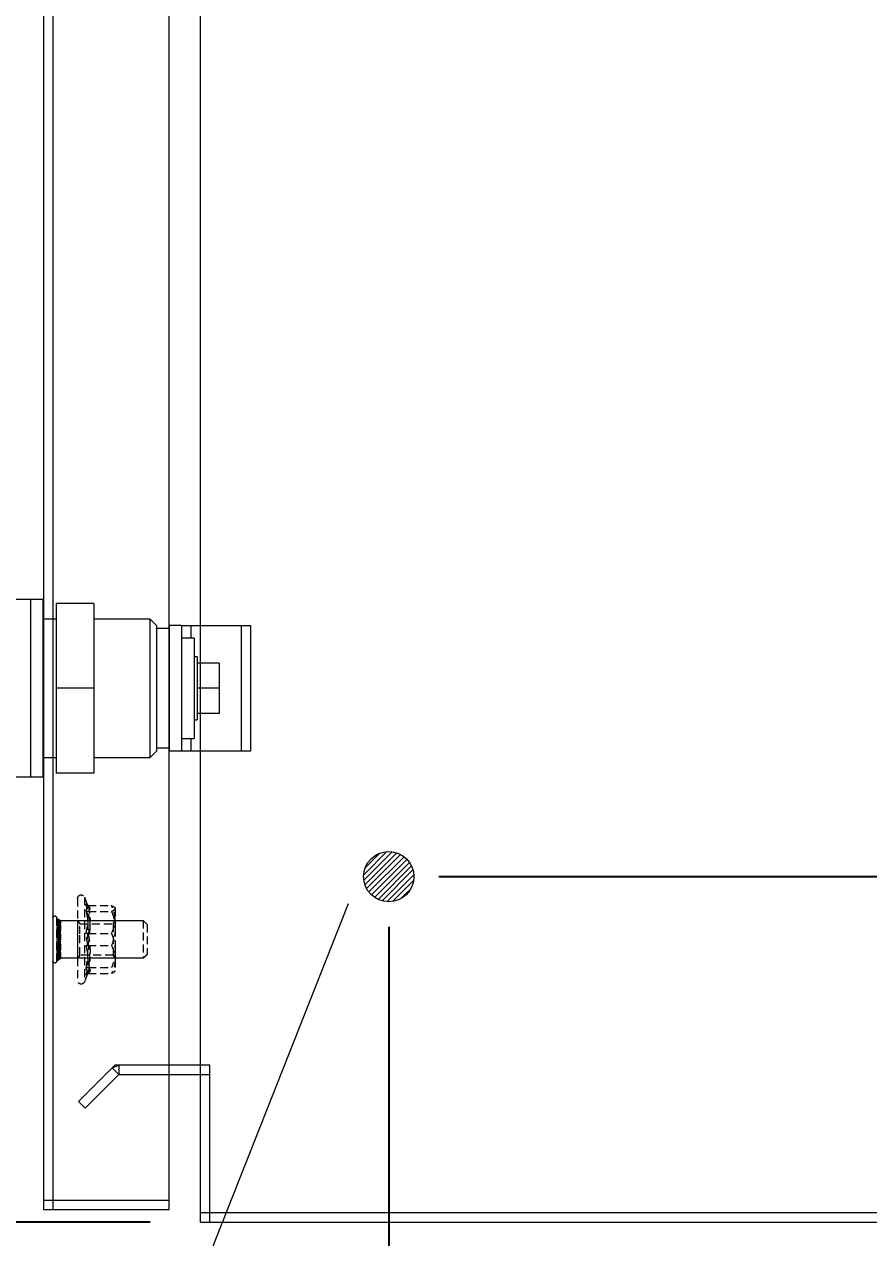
# Model space of a CAD drawing. Header units: millimetres. Extents: x 2362 to 5601, y 1237 to 3538.
# Drawn here: x 5076.5 to 5211, y 2544.7 to 2737.9 of the extents above; entities that cross this region are included whole.
import ezdxf

# ---------------------------------------------------------------- set-up
doc = ezdxf.new("R2010")
doc.units = ezdxf.units.MM
doc.linetypes.add('HIDDEN', pattern=[1.905, 1.27, -0.635])
for name, color, linetype in [('AMLAYER_BENDLINE_BACK', 1, 'HIDDEN'), ('BUSBAR', 3, 'Continuous'), ('GR1-1', 3, 'Continuous')]:
    doc.layers.add(name, color=color, linetype=linetype)
doc.styles.add('TAMCO', font='cordia.shx', dxfattribs={"width": 0.8, "height": 25})
doc.dimstyles.new('TAMCO', dxfattribs={"dimtxt": 25, "dimasz": 12, "dimexe": 4, "dimexo": 8, "dimgap": 7, "dimtad": 2, "dimdec": 1, "dimdsep": 46, "dimtxsty": 'TAMCO', "dimblk": 'OPEN30', "dimcen": 2.5, "dimclrd": 4, "dimclre": 4, "dimclrt": 3, "dimadec": 0, "dimazin": 0, "dimtfac": 1, "dimtdec": 1, "dimtmove": 0, "dimatfit": 3, "dimldrblk": 'OPEN30', "dimfxl": 0, "dimarcsym": 0})

# ---------------------------------------------------------------- blocks, each defined once
blk = doc.blocks.new('_Open30')
at = {"color": 0, "linetype": 'ByBlock', "lineweight": -2}
for p, q in [((-1, 0.268), (0, 0)), ((0, 0), (-1, -0.268)), ((0, 0), (-1, 0))]:
    blk.add_line(p, q, dxfattribs=at)
blk = doc.blocks.new('*D43')
at = {"color": 4, "lineweight": -2}
for p, q in [((5071.51, 3214.17), (4983.84, 3214.17)), ((4987.84, 3202.17), (4987.84, 2561.17)), ((5071.51, 2549.17), (4983.84, 2549.17))]:
    blk.add_line(p, q, dxfattribs=at)
at = {"layer": 'DEFPOINTS', "color": 0}
for p in [(5079.51, 3214.17), (4987.84, 2549.17), (5079.51, 2549.17)]:
    blk.add_point(p, dxfattribs=at)
at = {"color": 4, "lineweight": -2, "xscale": 12, "yscale": 12, "zscale": 12}
for p, rotation in [((4987.84, 3214.17), 90), ((4987.84, 2549.17), 270)]:
    blk.add_blockref('_Open30', p, dxfattribs=dict(at, rotation=rotation))
at = {"color": 3, "lineweight": 9, "insert": (4968.34, 2881.67), "char_height": 25, "attachment_point": 5, "rotation": 90, "style": 'TAMCO'}
blk.add_mtext('665', dxfattribs=at)
blk = doc.blocks.new('A$C64B35038')
at = {"color": 7, "linetype": 'Continuous', "lineweight": 9}
for p, q in [((25, 27.65), (31, 27.65)), ((25, 27.65), (25, 14.15)), ((31, 27.65), (31, 14.15)), ((33, 28.3), (35, 28.3)), ((35, 0), (35, 28.3)), ((35, 28.3), (39, 28.3)), ((39, 28.3), (39, 0)), ((40, 1), (40, 27.3)), ((15, 24.15), (16, 25.15)), ((16, 25.15), (25, 25.15)), ((16, 3.15), (16, 25.15)), ((31, 25.15), (33, 25.15)), ((0, 24.15), (0, 4.15)), ((1.47, 24.15), (0, 24.15)), ((1.47, 4.15), (1.47, 24.15)), ((9.53, 24.15), (1.47, 24.15)), ((11, 24.15), (9.53, 24.15)), ((11, 24.15), (13, 24.15)), ((11, 24.15), (11, 4.15)), ((13, 24.15), (13, 4.15)), ((13, 23.65), (15, 23.65)), ((15, 24.15), (15, 4.15)), ((9, 22.15), (11, 22.15)), ((9, 22.15), (9, 6.15)), ((5, 18.15), (5, 14.15)), ((5, 18.15), (8.5, 18.15)), ((8.5, 19.15), (9, 19.15)), ((8.5, 19.15), (8.5, 9.15)), ((5, 14.15), (8.5, 14.15)), ((5, 14.15), (5, 10.15)), ((25, 14.15), (31, 14.15)), ((25, 14.15), (25, 0.65)), ((31, 14.15), (31, 0.65)), ((5, 10.15), (8.5, 10.15)), ((9, 9.15), (8.5, 9.15)), ((11, 6.15), (9, 6.15)), ((0, 4.15), (1.47, 4.15)), ((1.47, 4.15), (9.53, 4.15)), ((9.53, 4.15), (11, 4.15)), ((11, 4.15), (13, 4.15)), ((15, 4.65), (13, 4.65)), ((16, 3.15), (15, 4.15)), ((25, 3.15), (16, 3.15)), ((33, 3.15), (31, 3.15)), ((25, 0.65), (31, 0.65)), ((33, 0), (35, 0)), ((35, 0), (39, 0))]:
    blk.add_line(p, q, dxfattribs=at)
blk.add_line((33, 0), (33, 28.3))
at = {"color": 8, "linetype": 'Continuous', "lineweight": 9}
for p, q in [((9.53, 24.15), (9.53, 22.15)), ((9.53, 6.15), (9.53, 4.15))]:
    blk.add_line(p, q, dxfattribs=at)
at = {"color": 7, "linetype": 'Continuous', "lineweight": 9}
for centre, start, end in [((39, 27.3), 0, 90), ((39, 1), 270, 0)]:
    blk.add_arc(centre, 1, start, end, dxfattribs=at)
blk = doc.blocks.new('*D57')
at = {"layer": 'BUSBAR', "color": 4, "lineweight": -2}
for p, q in [((5104.51, 2539.17), (5104.51, 2437.02)), ((5329.51, 2539.17), (5329.51, 2437.02)), ((5317.51, 2441.02), (5116.51, 2441.02))]:
    blk.add_line(p, q, dxfattribs=at)
at = {"layer": 'DEFPOINTS', "color": 0}
for p in [(5104.51, 2547.17), (5329.51, 2547.17), (5104.51, 2441.02)]:
    blk.add_point(p, dxfattribs=at)
at = {"layer": 'BUSBAR', "color": 4, "lineweight": -2, "xscale": 12, "yscale": 12, "zscale": 12, "rotation": 180}
blk.add_blockref('_Open30', (5104.51, 2441.02), dxfattribs=at)
at = {"layer": 'BUSBAR', "color": 4, "lineweight": -2, "xscale": 12, "yscale": 12, "zscale": 12}
blk.add_blockref('_Open30', (5329.51, 2441.02), dxfattribs=at)
at = {"layer": 'BUSBAR', "color": 3, "lineweight": 9, "insert": (5217.01, 2421.52), "char_height": 25, "attachment_point": 5, "style": 'TAMCO'}
blk.add_mtext('225', dxfattribs=at)
blk = doc.blocks.new('*D58')
at = {"layer": 'BUSBAR', "color": 4, "lineweight": -2}
for p, q in [((5079.51, 2541.17), (5079.51, 2379.56)), ((5329.51, 2539.17), (5329.51, 2379.56)), ((5091.51, 2383.56), (5317.51, 2383.56))]:
    blk.add_line(p, q, dxfattribs=at)
at = {"layer": 'DEFPOINTS', "color": 0}
for p in [(5079.51, 2549.17), (5329.51, 2547.17), (5329.51, 2383.56)]:
    blk.add_point(p, dxfattribs=at)
at = {"layer": 'BUSBAR', "color": 4, "lineweight": -2, "xscale": 12, "yscale": 12, "zscale": 12, "rotation": 180}
blk.add_blockref('_Open30', (5079.51, 2383.56), dxfattribs=at)
at = {"layer": 'BUSBAR', "color": 4, "lineweight": -2, "xscale": 12, "yscale": 12, "zscale": 12}
blk.add_blockref('_Open30', (5329.51, 2383.56), dxfattribs=at)
at = {"layer": 'BUSBAR', "color": 3, "lineweight": 9, "insert": (5229.51, 2364.06), "char_height": 25, "attachment_point": 5, "style": 'TAMCO'}
blk.add_mtext('250', dxfattribs=at)
blk = doc.blocks.new('*D59')
at = {"layer": 'BUSBAR', "color": 4, "lineweight": -2}
for p, q in [((5086.51, 3247.17), (4917.76, 3247.17)), ((4921.76, 3235.17), (4921.76, 2559.17)), ((5096.51, 2547.17), (4917.76, 2547.17))]:
    blk.add_line(p, q, dxfattribs=at)
at = {"layer": 'DEFPOINTS', "color": 0}
for p in [(5094.51, 3247.17), (4921.76, 2547.17), (5104.51, 2547.17)]:
    blk.add_point(p, dxfattribs=at)
at = {"layer": 'BUSBAR', "color": 4, "lineweight": -2, "xscale": 12, "yscale": 12, "zscale": 12}
for p, rotation in [((4921.76, 3247.17), 90), ((4921.76, 2547.17), 270)]:
    blk.add_blockref('_Open30', p, dxfattribs=dict(at, rotation=rotation))
at = {"layer": 'BUSBAR', "color": 3, "lineweight": 9, "insert": (4902.26, 2897.17), "char_height": 25, "attachment_point": 5, "rotation": 90, "style": 'TAMCO'}
blk.add_mtext('700', dxfattribs=at)
blk = doc.blocks.new('6X10')
at = {"color": 1, "linetype": 'HIDDEN', "lineweight": 9}
for p, q in [((44534.6, -24180.58), (44534.38, -24180.58)), ((44534.6, -24180.19), (44534.6, -24187.1)), ((44535.2, -24180.19), (44535.2, -24187.1)), ((44520.2, -24181.24), (44520.2, -24186.05)), ((44520.8, -24180.64), (44520.8, -24186.64)), ((44534, -24180.63), (44534, -24180.78)), ((44534.38, -24180.65), (44534, -24180.65)), ((44534.38, -24180.65), (44534, -24180.65)), ((44534.38, -24180.69), (44534, -24180.69)), ((44534.38, -24180.73), (44534, -24180.73)), ((44534, -24180.78), (44534, -24180.75)), ((44534, -24180.75), (44534, -24181.09)), ((44534.38, -24180.77), (44534, -24180.77)), ((44534.38, -24180.82), (44534, -24180.82)), ((44534.38, -24180.93), (44534, -24180.93)), ((44534.38, -24181.01), (44534, -24181.01)), ((44534.38, -24181.09), (44534, -24181.09)), ((44534, -24181.36), (44534, -24181.09)), ((44534.38, -24181.18), (44534, -24181.18)), ((44534.38, -24181.36), (44534, -24181.36)), ((44534, -24181.36), (44534, -24182)), ((44534.38, -24181.47), (44534, -24181.47)), ((44534.38, -24181.58), (44534, -24181.58)), ((44534.38, -24181.71), (44534, -24181.71)), ((44534.38, -24181.94), (44534, -24181.94)), ((44534, -24182), (44534, -24182.21)), ((44534.38, -24182.08), (44534, -24182.08)), ((44534.38, -24182.21), (44534, -24182.21)), ((44534, -24182.79), (44534, -24182.21)), ((44534.38, -24182.36), (44534, -24182.36)), ((44534.6, -24180.63), (44534.38, -24180.63)), ((44534.38, -24180.63), (44534.38, -24180.78)), ((44534.6, -24180.64), (44534.38, -24180.64)), ((44534.6, -24180.69), (44534.38, -24180.69)), ((44534.6, -24180.71), (44534.38, -24180.71)), ((44534.6, -24180.71), (44534.38, -24180.71)), ((44534.6, -24180.75), (44534.38, -24180.75)), ((44534.38, -24180.75), (44534.38, -24181.36)), ((44534.38, -24180.75), (44534.38, -24180.78)), ((44534.6, -24180.78), (44534.38, -24180.78)), ((44534.6, -24180.81), (44534.38, -24180.81)), ((44534.6, -24180.9), (44534.38, -24180.9)), ((44534.6, -24181.11), (44534.38, -24181.11)), ((44534.6, -24181.17), (44534.38, -24181.17)), ((44534.6, -24181.36), (44534.38, -24181.36)), ((44534.38, -24181.58), (44534.38, -24181.36)), ((44534.6, -24181.43), (44534.38, -24181.43)), ((44534.38, -24182), (44534.38, -24181.58)), ((44534.6, -24181.69), (44534.38, -24181.69)), ((44534.6, -24181.93), (44534.38, -24181.93)), ((44534.6, -24182), (44534.38, -24182)), ((44534.38, -24182), (44534.38, -24182.91)), ((44534.6, -24182.25), (44534.38, -24182.25)), ((44534.38, -24182.63), (44534, -24182.63)), ((44534, -24182.79), (44534, -24182.91)), ((44534.38, -24182.79), (44534, -24182.79)), ((44534, -24182.91), (44534, -24183.69)), ((44534.38, -24182.95), (44534, -24182.95)), ((44534.38, -24183.11), (44534, -24183.11)), ((44534.38, -24183.4), (44534, -24183.4)), ((44534.38, -24183.57), (44534, -24183.57)), ((44534, -24184.34), (44534, -24183.69)), ((44534, -24183.69), (44534, -24183.72)), ((44534.38, -24183.72), (44534, -24183.72)), ((44534.38, -24183.89), (44534, -24183.89)), ((44534.38, -24184.18), (44534, -24184.18)), ((44534.38, -24184.34), (44534, -24184.34)), ((44534, -24184.34), (44534, -24184.38)), ((44534, -24184.38), (44534, -24184.5)), ((44534.6, -24182.55), (44534.38, -24182.55)), ((44534.6, -24182.64), (44534.38, -24182.64)), ((44534.38, -24183.57), (44534.38, -24182.91)), ((44534.6, -24182.91), (44534.38, -24182.91)), ((44534.38, -24182.95), (44534.38, -24182.91)), ((44534.6, -24183), (44534.38, -24183)), ((44534.6, -24183.32), (44534.38, -24183.32)), ((44534.38, -24183.6), (44534.38, -24183.57)), ((44534.38, -24183.6), (44534.38, -24183.69)), ((44534.6, -24183.6), (44534.38, -24183.6)), ((44534.6, -24183.69), (44534.38, -24183.69)), ((44534.38, -24183.69), (44534.38, -24184.65)), ((44534.6, -24183.97), (44534.38, -24183.97)), ((44534.6, -24184.29), (44534.38, -24184.29)), ((44534.6, -24184.38), (44534.38, -24184.38)), ((44534.38, -24184.5), (44534, -24184.5)), ((44534, -24184.5), (44534, -24184.65)), ((44534, -24184.65), (44534, -24185.36)), ((44534.38, -24184.66), (44534, -24184.66)), ((44534.38, -24184.93), (44534, -24184.93)), ((44534.38, -24185.08), (44534, -24185.08)), ((44534.38, -24185.21), (44534, -24185.21)), ((44534.38, -24185.35), (44534, -24185.35)), ((44534, -24185.71), (44534, -24185.36)), ((44534.38, -24185.58), (44534, -24185.58)), ((44534.38, -24185.71), (44534, -24185.71)), ((44534, -24185.71), (44534, -24185.82)), ((44534.38, -24185.82), (44534, -24185.82)), ((44534, -24185.82), (44534, -24186.12)), ((44534.38, -24185.93), (44534, -24185.93)), ((44534.38, -24186.11), (44534, -24186.11)), ((44534, -24186.12), (44534, -24186.58)), ((44534.38, -24186.2), (44534, -24186.2)), ((44534.38, -24186.28), (44534, -24186.28)), ((44534.38, -24186.36), (44534, -24186.36)), ((44534.38, -24185.08), (44534.38, -24184.65)), ((44534.6, -24184.65), (44534.38, -24184.65)), ((44534.6, -24184.74), (44534.38, -24184.74)), ((44534.6, -24185.04), (44534.38, -24185.04)), ((44534.38, -24185.21), (44534.38, -24185.08)), ((44534.38, -24185.36), (44534.38, -24185.21)), ((44534.6, -24185.29), (44534.38, -24185.29)), ((44534.38, -24185.36), (44534.38, -24186.12)), ((44534.6, -24185.36), (44534.38, -24185.36)), ((44534.6, -24185.6), (44534.38, -24185.6)), ((44534.6, -24185.86), (44534.38, -24185.86)), ((44534.6, -24185.93), (44534.38, -24185.93)), ((44534.38, -24186.2), (44534.38, -24186.12)), ((44534.6, -24186.12), (44534.38, -24186.12)), ((44534.6, -24186.18), (44534.38, -24186.18)), ((44534.38, -24186.28), (44534.38, -24186.2)), ((44534.38, -24186.58), (44534.38, -24186.28)), ((44534.6, -24186.38), (44534.38, -24186.38)), ((44534.38, -24186.47), (44534, -24186.47)), ((44534.38, -24186.52), (44534, -24186.52)), ((44534.38, -24186.56), (44534, -24186.56)), ((44534, -24186.58), (44534, -24186.71)), ((44534.38, -24186.6), (44534, -24186.6)), ((44534.38, -24186.63), (44534, -24186.63)), ((44534.38, -24186.64), (44534, -24186.64)), ((44534.6, -24186.54), (44534.38, -24186.54)), ((44534.38, -24186.58), (44534.38, -24186.93)), ((44534.6, -24186.58), (44534.38, -24186.58)), ((44534.6, -24186.71), (44534.38, -24186.71)), ((44534.6, -24186.83), (44534.38, -24186.83)), ((44534.6, -24186.86), (44534.38, -24186.86)), ((44534.6, -24186.93), (44534.38, -24186.93)), ((44534.6, -24186.95), (44534.41, -24186.95)), ((44534.6, -24187), (44534.49, -24187)), ((44534.6, -24187.01), (44534.52, -24187.01))]:
    blk.add_line(p, q, dxfattribs=at)
for centre, start, end in [((44534.9, -24180.19), 0, 180), ((44534.9, -24187.1), 180, 0)]:
    blk.add_arc(centre, 0.297, start, end, dxfattribs=at)
for points, knots in [([(44534.6, -24180.26), (44534.53, -24180.31), (44534.33, -24180.43), (44534.13, -24180.55), (44534, -24180.63)], [0, 0, 0, 0, 0.374628, 1, 1, 1, 1]), ([(44534, -24180.64), (44534.12, -24180.58), (44534.32, -24180.46), (44534.52, -24180.33), (44534.6, -24180.28)], [0, 0, 0, 0, 0.559493, 1, 1, 1, 1]), ([(44534.6, -24180.34), (44534.53, -24180.38), (44534.33, -24180.5), (44534.13, -24180.62), (44534, -24180.69)], [0, 0, 0, 0, 0.374625, 1, 1, 1, 1]), ([(44534, -24180.71), (44534.13, -24180.63), (44534.33, -24180.51), (44534.53, -24180.39), (44534.6, -24180.34)], [0, 0, 0, 0, 0.625374, 1, 1, 1, 1]), ([(44534, -24180.78), (44534.12, -24180.72), (44534.32, -24180.6), (44534.52, -24180.49), (44534.6, -24180.44)], [0, 0, 0, 0, 0.559495, 1, 1, 1, 1]), ([(44534.6, -24180.45), (44534.52, -24180.5), (44534.32, -24180.62), (44534.12, -24180.74), (44534, -24180.81)], [0, 0, 0, 0, 0.440506, 1, 1, 1, 1]), ([(44534.6, -24180.76), (44534.53, -24180.8), (44534.33, -24180.55), (44534.13, -24180.65), (44534, -24180.71)], [0, 0, 0, 0, 0.374628, 1, 1, 1, 1]), ([(44534.11, -24180.56), (44534.2, -24180.58), (44534.37, -24180.72), (44534.53, -24180.62), (44534.6, -24180.58)], [0.1790506, 0.1790506, 0.1790506, 0.1790506, 0.6253726, 1, 1, 1, 1]), ([(44534.6, -24180.76), (44534.52, -24180.81), (44534.32, -24180.57), (44534.12, -24180.69), (44534, -24180.75)], [0, 0, 0, 0, 0.440505, 1, 1, 1, 1]), ([(44534, -24180.9), (44534.13, -24180.85), (44534.33, -24180.76), (44534.53, -24180.67), (44534.6, -24180.63)], [0, 0, 0, 0, 0.625372, 1, 1, 1, 1]), ([(44534.6, -24180.86), (44534.53, -24180.89), (44534.33, -24180.97), (44534.13, -24181.05), (44534, -24181.11)], [0, 0, 0, 0, 0.374627, 1, 1, 1, 1]), ([(44534, -24181.17), (44534.13, -24181.11), (44534.33, -24181.01), (44534.53, -24180.91), (44534.6, -24180.87)], [0, 0, 0, 0, 0.625375, 1, 1, 1, 1]), ([(44534, -24181.36), (44534.13, -24181.32), (44534.33, -24181.25), (44534.53, -24181.17), (44534.6, -24181.15)], [0, 0, 0, 0, 0.625374, 1, 1, 1, 1]), ([(44534.6, -24181.16), (44534.53, -24181.19), (44534.33, -24181.28), (44534.13, -24181.37), (44534, -24181.43)], [0, 0, 0, 0, 0.374628, 1, 1, 1, 1]), ([(44534, -24181.69), (44534.13, -24181.63), (44534.33, -24181.55), (44534.53, -24181.47), (44534.6, -24181.44)], [0, 0, 0, 0, 0.625372, 1, 1, 1, 1]), ([(44534.6, -24181.77), (44534.41, -24181.82), (44534.21, -24181.87), (44534.01, -24181.92), (44534, -24181.93)], [0, 0, 0, 0, 0.950163, 1, 1, 1, 1]), ([(44534.6, -24181.78), (44534.53, -24181.81), (44534.33, -24181.88), (44534.13, -24181.95), (44534, -24182)], [0, 0, 0, 0, 0.374626, 1, 1, 1, 1]), ([(44534, -24182.25), (44534.13, -24182.23), (44534.33, -24182.19), (44534.53, -24182.15), (44534.6, -24182.14)], [0, 0, 0, 0, 0.625372, 1, 1, 1, 1]), ([(44534.6, -24182.48), (44534.52, -24182.49), (44534.32, -24182.51), (44534.12, -24182.54), (44534, -24182.55)], [0, 0, 0, 0, 0.440506, 1, 1, 1, 1]), ([(44534, -24182.64), (44534.01, -24182.64), (44534.21, -24182.59), (44534.41, -24182.54), (44534.6, -24182.49)], [0, 0, 0, 0, 0.049836, 1, 1, 1, 1]), ([(44534, -24182.91), (44534.13, -24182.9), (44534.33, -24182.89), (44534.53, -24182.87), (44534.6, -24182.87)], [0, 0, 0, 0, 0.625373, 1, 1, 1, 1]), ([(44534.6, -24182.88), (44534.53, -24182.9), (44534.33, -24182.94), (44534.13, -24182.97), (44534, -24183)], [0, 0, 0, 0, 0.374622, 1, 1, 1, 1]), ([(44534, -24183.32), (44534.12, -24183.3), (44534.32, -24183.28), (44534.52, -24183.25), (44534.6, -24183.24)], [0, 0, 0, 0, 0.559496, 1, 1, 1, 1]), ([(44534.6, -24183.64), (44534.53, -24183.64), (44534.33, -24183.62), (44534.13, -24183.61), (44534, -24183.6)], [0, 0, 0, 0, 0.374629, 1, 1, 1, 1]), ([(44534.6, -24183.65), (44534.53, -24183.65), (44534.33, -24183.66), (44534.13, -24183.68), (44534, -24183.69)], [0, 0, 0, 0, 0.374629, 1, 1, 1, 1]), ([(44534, -24183.97), (44534.01, -24183.97), (44534.21, -24184), (44534.41, -24184.02), (44534.6, -24184.05)], [0, 0, 0, 0, 0.049836, 1, 1, 1, 1]), ([(44534.6, -24184.41), (44534.53, -24184.39), (44534.33, -24184.35), (44534.13, -24184.32), (44534, -24184.29)], [0, 0, 0, 0, 0.374627, 1, 1, 1, 1]), ([(44534, -24184.38), (44534.13, -24184.39), (44534.33, -24184.4), (44534.53, -24184.42), (44534.6, -24184.42)], [0, 0, 0, 0, 0.625373, 1, 1, 1, 1]), ([(44534, -24184.65), (44534.12, -24184.68), (44534.32, -24184.73), (44534.52, -24184.78), (44534.6, -24184.8)], [0, 0, 0, 0, 0.559496, 1, 1, 1, 1]), ([(44534.6, -24184.81), (44534.41, -24184.79), (44534.21, -24184.76), (44534.01, -24184.74), (44534, -24184.74)], [0, 0, 0, 0, 0.950164, 1, 1, 1, 1]), ([(44534, -24185.04), (44534.13, -24185.06), (44534.33, -24185.1), (44534.53, -24185.14), (44534.6, -24185.15)], [0, 0, 0, 0, 0.625375, 1, 1, 1, 1]), ([(44534.6, -24185.51), (44534.53, -24185.48), (44534.33, -24185.41), (44534.13, -24185.34), (44534, -24185.29)], [0, 0, 0, 0, 0.374626, 1, 1, 1, 1]), ([(44534.6, -24185.51), (44534.52, -24185.49), (44534.32, -24185.44), (44534.12, -24185.39), (44534, -24185.36)], [0, 0, 0, 0, 0.440506, 1, 1, 1, 1]), ([(44534, -24185.6), (44534.13, -24185.65), (44534.33, -24185.74), (44534.53, -24185.82), (44534.6, -24185.85)], [0, 0, 0, 0, 0.625376, 1, 1, 1, 1]), ([(44534.6, -24186.13), (44534.53, -24186.1), (44534.33, -24186.01), (44534.13, -24185.92), (44534, -24185.86)], [0, 0, 0, 0, 0.374626, 1, 1, 1, 1]), ([(44534, -24185.93), (44534.13, -24185.97), (44534.33, -24186.04), (44534.53, -24186.12), (44534.6, -24186.14)], [0, 0, 0, 0, 0.625374, 1, 1, 1, 1]), ([(44534, -24186.12), (44534.13, -24186.18), (44534.33, -24186.28), (44534.53, -24186.38), (44534.6, -24186.42)], [0, 0, 0, 0, 0.625373, 1, 1, 1, 1]), ([(44534.6, -24186.43), (44534.53, -24186.4), (44534.33, -24186.32), (44534.13, -24186.23), (44534, -24186.18)], [0, 0, 0, 0, 0.37463, 1, 1, 1, 1]), ([(44534, -24186.38), (44534.13, -24186.44), (44534.33, -24186.53), (44534.53, -24186.62), (44534.6, -24186.66)], [0, 0, 0, 0, 0.625374, 1, 1, 1, 1]), ([(44534.6, -24186.88), (44534.41, -24186.77), (44534.21, -24186.66), (44534.01, -24186.55), (44534, -24186.54)], [0, 0, 0, 0, 0.950164, 1, 1, 1, 1]), ([(44534.6, -24186.88), (44534.53, -24186.84), (44534.33, -24186.74), (44534.13, -24186.64), (44534, -24186.58)], [0, 0, 0, 0, 0.374625, 1, 1, 1, 1]), ([(44534, -24186.71), (44534.13, -24186.78), (44534.33, -24186.9), (44534.53, -24187.02), (44534.6, -24187.06)], [0, 0, 0, 0, 0.625372, 1, 1, 1, 1]), ([(44534.6, -24187.03), (44534.53, -24186.98), (44534.39, -24186.9), (44534.26, -24186.82), (44534.19, -24186.82)], [0, 0, 0, 0, 0.3746281, 0.6864114, 0.6864114, 0.6864114, 0.6864114]), ([(44534.29, -24186.88), (44534.32, -24186.87), (44534.43, -24186.84), (44534.53, -24186.9), (44534.6, -24186.95)], [0.4828472, 0.4828472, 0.4828472, 0.4828472, 0.6253746, 1, 1, 1, 1]), ([(44534.6, -24186.95), (44534.53, -24186.91), (44534.43, -24186.85), (44534.33, -24186.88), (44534.31, -24186.89)], [0, 0, 0, 0, 0.3746265, 0.4980991, 0.4980991, 0.4980991, 0.4980991])]:
    blk.add_open_spline(points, degree=3, knots=knots, dxfattribs=at)
for points, degree in [([(44535.2, -24180.2), (44535.2, -24180.2)], 1), ([(44520.8, -24180.64), (44520.2, -24181.24)], 1), ([(44534.38, -24180.64), (44534, -24180.64)], 1), ([(44534.6, -24180.63), (44534.38, -24180.63)], 1), ([(44520.2, -24186.05), (44520.8, -24186.64)], 1), ([(44534, -24186.64), (44534.38, -24186.64)], 1), ([(44534.6, -24186.84), (44534.49, -24186.77), (44534.37, -24186.83), (44534.25, -24186.86)], 3), ([(44534.28, -24186.87), (44534.39, -24186.83), (44534.5, -24186.79), (44534.6, -24186.85)], 3), ([(44534.28, -24186.87), (44534.39, -24186.88), (44534.5, -24186.94), (44534.6, -24187.01)], 3), ([(44534.52, -24187.01), (44534.6, -24187.01)], 1), ([(44535.2, -24187.09), (44535.2, -24187.09)], 1)]:
    blk.add_open_spline(points, degree=degree, dxfattribs=at)
at = {"color": 1, "lineweight": 9}
for points in [[(44534, -24180.64), (44520.8, -24180.64)], [(44520.8, -24186.64), (44534, -24186.64)]]:
    blk.add_open_spline(points, degree=1, dxfattribs=at)
at = {"layer": 'AMLAYER_BENDLINE_BACK', "color": 1, "lineweight": 9}
for p, q in [((44529.55, -24178.24), (44525.86, -24178.24)), ((44530.16, -24176.93), (44530.16, -24190.36)), ((44531.26, -24177.11), (44531.26, -24190.18)), ((44525.26, -24178.71), (44525.26, -24181.89)), ((44529.55, -24179.19), (44525.86, -24179.19)), ((44525.26, -24181.89), (44525.26, -24186.82)), ((44525.61, -24181.14), (44525.61, -24186.14)), ((44530.89, -24182.77), (44530.89, -24181.14)), ((44531.24, -24186.64), (44531.24, -24180.64)), ((44529.55, -24182.7), (44525.86, -24182.7)), ((44530.89, -24186.14), (44530.89, -24182.77)), ((44529.55, -24184.59), (44525.86, -24184.59)), ((44525.26, -24186.82), (44525.26, -24188.64)), ((44529.55, -24188.1), (44525.86, -24188.1)), ((44529.55, -24189.05), (44525.86, -24189.05))]:
    blk.add_line(p, q, dxfattribs=at)
for centre, start, end in [((44530.7, -24177.11), 0, 160), ((44530.7, -24190.18), 200, 0)]:
    blk.add_arc(centre, 0.567, start, end, dxfattribs=at)
for points, knots in [([(44525.86, -24178.24), (44525.59, -24178.38), (44525.28, -24178.53), (44525.26, -24178.7), (44525.26, -24178.71)], [0, 0, 0, 0, 0.896037, 1, 1, 1, 1]), ([(44525.26, -24180.47), (44525.34, -24179.86), (44525.44, -24179.09), (44525.79, -24178.38), (44525.86, -24178.24)], [0, 0, 0, 0, 0.801464, 1, 1, 1, 1]), ([(44529.55, -24179.19), (44529.42, -24179.03), (44529.15, -24178.71), (44529.41, -24178.4), (44529.55, -24178.24)], [0, 0, 0, 0, 0.492148, 1, 1, 1, 1]), ([(44529.55, -24178.24), (44529.42, -24178.97), (44529.15, -24180.46), (44529.41, -24181.94), (44529.55, -24182.7)], [0, 0, 0, 0, 0.492148, 1, 1, 1, 1]), ([(44529.55, -24178.24), (44529.59, -24178.23), (44529.67, -24178.23), (44529.78, -24178.17), (44529.86, -24178.08), (44529.91, -24178.01), (44529.92, -24177.97), (44529.92, -24177.96)], [0, 0, 0, 0, 0.236183, 0.471396, 0.73246, 0.992086, 1, 1, 1, 1]), ([(44529.92, -24177.96), (44529.88, -24178.01), (44529.67, -24178.21), (44529.53, -24178.56), (44529.8, -24178.83), (44529.92, -24178.96)], [0, 0, 0, 0, 0.118084, 0.592259, 1, 1, 1, 1]), ([(44529.92, -24182.65), (44529.88, -24182.47), (44529.67, -24181.56), (44529.53, -24179.98), (44529.8, -24178.6), (44529.92, -24177.96)], [0, 0, 0, 0, 0.118083, 0.592258, 1, 1, 1, 1]), ([(44529.64, -24178.35), (44529.64, -24178.35), (44529.64, -24178.33), (44529.66, -24178.26), (44529.8, -24178.15), (44529.82, -24178.14)], [0, 0, 0, 0, 0.006763, 0.854115, 1, 1, 1, 1]), ([(44525.26, -24178.71), (44525.34, -24178.84), (44525.44, -24179), (44525.79, -24179.16), (44525.86, -24179.19)], [0, 0, 0, 0, 0.801462, 1, 1, 1, 1]), ([(44525.86, -24179.19), (44525.77, -24179.41), (44525.42, -24180.28), (44525.33, -24181.21), (44525.26, -24181.89)], [0, 0, 0, 0, 0.263254, 1, 1, 1, 1]), ([(44525.86, -24182.7), (44525.59, -24182.04), (44525.28, -24181.31), (44525.26, -24180.55), (44525.26, -24180.47)], [0, 0, 0, 0, 0.896037, 1, 1, 1, 1]), ([(44529.55, -24184.59), (44529.42, -24183.71), (44529.15, -24181.9), (44529.41, -24180.1), (44529.55, -24179.19)], [0, 0, 0, 0, 0.492148, 1, 1, 1, 1]), ([(44529.92, -24178.96), (44529.92, -24178.96), (44529.91, -24178.99), (44529.86, -24179.06), (44529.78, -24179.13), (44529.67, -24179.18), (44529.59, -24179.18), (44529.55, -24179.19)], [0, 0, 0, 0, 0.007913, 0.26753, 0.528598, 0.763816, 1, 1, 1, 1]), ([(44529.92, -24178.96), (44529.88, -24179.18), (44529.67, -24180.3), (44529.53, -24182.22), (44529.8, -24183.87), (44529.92, -24184.64)], [0, 0, 0, 0, 0.118083, 0.592258, 1, 1, 1, 1]), ([(44525.26, -24181.89), (44525.27, -24182.03), (44525.29, -24182.92), (44525.55, -24183.83), (44525.85, -24184.56), (44525.86, -24184.59)], [0, 0, 0, 0, 0.148485, 0.965571, 1, 1, 1, 1]), ([(44525.86, -24182.7), (44525.77, -24182.93), (44525.42, -24183.79), (44525.33, -24184.72), (44525.26, -24185.4)], [0, 0, 0, 0, 0.263254, 1, 1, 1, 1]), ([(44529.55, -24182.7), (44529.42, -24183.58), (44529.15, -24185.39), (44529.41, -24187.19), (44529.55, -24188.1)], [0, 0, 0, 0, 0.492148, 1, 1, 1, 1]), ([(44529.55, -24182.7), (44529.59, -24182.7), (44529.67, -24182.7), (44529.78, -24182.68), (44529.86, -24182.67), (44529.91, -24182.66), (44529.92, -24182.65), (44529.92, -24182.65)], [0, 0, 0, 0, 0.236186, 0.471401, 0.732468, 0.992093, 1, 1, 1, 1]), ([(44529.92, -24188.33), (44529.88, -24188.11), (44529.67, -24186.99), (44529.53, -24185.07), (44529.8, -24183.42), (44529.92, -24182.65)], [0, 0, 0, 0, 0.118083, 0.592259, 1, 1, 1, 1]), ([(44525.86, -24184.59), (44525.59, -24185.25), (44525.28, -24185.98), (44525.26, -24186.74), (44525.26, -24186.82)], [0, 0, 0, 0, 0.896036, 1, 1, 1, 1]), ([(44525.26, -24185.4), (44525.27, -24185.54), (44525.29, -24186.43), (44525.55, -24187.34), (44525.85, -24188.07), (44525.86, -24188.1)], [0, 0, 0, 0, 0.148485, 0.965571, 1, 1, 1, 1]), ([(44529.55, -24189.05), (44529.42, -24188.32), (44529.15, -24186.83), (44529.41, -24185.35), (44529.55, -24184.59)], [0, 0, 0, 0, 0.492149, 1, 1, 1, 1]), ([(44529.92, -24184.64), (44529.92, -24184.64), (44529.91, -24184.63), (44529.86, -24184.62), (44529.78, -24184.6), (44529.67, -24184.59), (44529.59, -24184.59), (44529.55, -24184.59)], [0, 0, 0, 0, 0.007907, 0.267531, 0.528599, 0.763814, 1, 1, 1, 1]), ([(44529.92, -24184.64), (44529.88, -24184.82), (44529.67, -24185.73), (44529.53, -24187.3), (44529.8, -24188.69), (44529.92, -24189.32)], [0, 0, 0, 0, 0.118083, 0.592258, 1, 1, 1, 1]), ([(44525.26, -24186.82), (44525.34, -24187.43), (44525.44, -24188.2), (44525.79, -24188.91), (44525.86, -24189.05)], [0, 0, 0, 0, 0.801462, 1, 1, 1, 1]), ([(44529.55, -24188.1), (44529.42, -24188.26), (44529.15, -24188.57), (44529.41, -24188.89), (44529.55, -24189.05)], [0, 0, 0, 0, 0.492148, 1, 1, 1, 1]), ([(44529.55, -24188.1), (44529.59, -24188.11), (44529.67, -24188.11), (44529.78, -24188.16), (44529.86, -24188.23), (44529.91, -24188.3), (44529.92, -24188.33), (44529.92, -24188.33)], [0, 0, 0, 0, 0.236185, 0.471399, 0.732462, 0.992087, 1, 1, 1, 1]), ([(44525.86, -24189.05), (44525.59, -24188.91), (44525.28, -24188.76), (44525.26, -24188.59), (44525.26, -24188.58)], [0, 0, 0, 0, 0.896037, 1, 1, 1, 1]), ([(44529.92, -24189.32), (44529.92, -24189.32), (44529.91, -24189.28), (44529.86, -24189.21), (44529.78, -24189.12), (44529.67, -24189.06), (44529.59, -24189.05), (44529.55, -24189.05)], [0, 0, 0, 0, 0.007914, 0.267531, 0.5286, 0.763815, 1, 1, 1, 1]), ([(44529.78, -24189.14), (44529.69, -24188.99), (44529.52, -24188.71), (44529.79, -24188.46), (44529.92, -24188.33)], [0, 0, 0, 0, 0.500552, 1, 1, 1, 1])]:
    blk.add_open_spline(points, degree=3, knots=knots, dxfattribs=at)
for points in [[(44530.16, -24176.92), (44529.66, -24178.31)], [(44529.82, -24178.14), (44529.83, -24178.12)], [(44525.61, -24181.14), (44525.26, -24180.64)], [(44530.89, -24181.14), (44525.61, -24181.14)], [(44531.24, -24180.64), (44530.89, -24181.14)], [(44531.26, -24180.64), (44531.24, -24180.64)], [(44525.26, -24186.64), (44525.61, -24186.14)], [(44525.61, -24186.14), (44530.89, -24186.14)], [(44530.89, -24186.14), (44531.24, -24186.64)], [(44531.24, -24186.64), (44531.26, -24186.64)], [(44529.67, -24188.99), (44529.66, -24188.97)], [(44529.66, -24188.98), (44530.16, -24190.37)], [(44529.83, -24189.17), (44529.79, -24189.13)]]:
    blk.add_open_spline(points, degree=1, dxfattribs=at)
blk = doc.blocks.new('*D48')
at = {"layer": 'BUSBAR', "color": 4, "lineweight": -2}
for p, q in [((5142.51, 2602.17), (5374.95, 2602.17)), ((5370.95, 2559.17), (5370.95, 2590.17)), ((5337.51, 2547.17), (5374.95, 2547.17))]:
    blk.add_line(p, q, dxfattribs=at)
at = {"layer": 'DEFPOINTS', "color": 0}
for p in [(5134.51, 2602.17), (5370.95, 2602.17), (5329.51, 2547.17)]:
    blk.add_point(p, dxfattribs=at)
at = {"layer": 'BUSBAR', "color": 4, "lineweight": -2, "xscale": 12, "yscale": 12, "zscale": 12}
for p, rotation in [((5370.95, 2602.17), 90), ((5370.95, 2547.17), 270)]:
    blk.add_blockref('_Open30', p, dxfattribs=dict(at, rotation=rotation))
at = {"layer": 'BUSBAR', "color": 3, "lineweight": 9, "insert": (5390.45, 2574.67), "char_height": 25, "attachment_point": 5, "rotation": 90, "style": 'TAMCO'}
blk.add_mtext('55', dxfattribs=at)
blk = doc.blocks.new('*D41')
at = {"layer": 'BUSBAR', "color": 4, "lineweight": -2}
for p, q in [((5134.51, 2594.17), (5134.51, 2503.77)), ((5104.51, 2539.17), (5104.51, 2503.77)), ((5092.51, 2507.77), (5080.51, 2507.77)), ((5104.51, 2507.77), (5134.51, 2507.77)), ((5146.51, 2507.77), (5208.37, 2507.77))]:
    blk.add_line(p, q, dxfattribs=at)
at = {"layer": 'DEFPOINTS', "color": 0}
for p in [(5134.51, 2602.17), (5104.51, 2547.17), (5104.51, 2507.77)]:
    blk.add_point(p, dxfattribs=at)
at = {"layer": 'BUSBAR', "color": 4, "lineweight": -2, "xscale": 12, "yscale": 12, "zscale": 12}
blk.add_blockref('_Open30', (5104.51, 2507.77), dxfattribs=at)
at = {"layer": 'BUSBAR', "color": 4, "lineweight": -2, "xscale": 12, "yscale": 12, "zscale": 12, "rotation": 180}
blk.add_blockref('_Open30', (5134.51, 2507.77), dxfattribs=at)
at = {"layer": 'BUSBAR', "color": 3, "lineweight": 9, "insert": (5185.18, 2488.27), "char_height": 25, "attachment_point": 5, "style": 'TAMCO'}
blk.add_mtext('30', dxfattribs=at)

msp = doc.modelspace()

# ---------------------------------------------------------------- hatches: boundary and pattern name
at = {"lineweight": 9}
h = msp.add_hatch(dxfattribs=at)
h.set_pattern_fill('ANSI31', color=1, scale=5, style=0)
h.set_pattern_definition([(45, (37043.17294, 8152.4093), (-0.441941738, 0.441941738), [])])
h.paths.add_polyline_path([(5138.51, 2602.17, 1), (5130.51, 2602.17, 1)])

# ---------------------------------------------------------------- linework, layer by layer
for p, q in [((5079.51, 3214.17), (5079.51, 2549.17)), ((5081.01, 3214.17), (5081.01, 2549.17)), ((5099.51, 2549.17), (5099.51, 3214.17)), ((5104.51, 2547.17), (5104.51, 3187.17)), ((5090.89, 2572.17), (5085.08, 2566.35)), ((5091.51, 2570.67), (5086.14, 2565.29)), ((5090.45, 2571.73), (5091.51, 2572.17)), ((5091.51, 2570.67), (5090.45, 2571.73)), ((5106.01, 2572.17), (5090.89, 2572.17)), ((5091.51, 2572.17), (5091.51, 2570.67)), ((5091.51, 2570.67), (5106.01, 2570.67)), ((5104.51, 2547.17), (5104.51, 2572.17)), ((5106.01, 2547.17), (5106.01, 2572.17)), ((5086.14, 2565.29), (5085.08, 2566.35)), ((5079.51, 2550.67), (5099.51, 2550.67)), ((5079.51, 2549.17), (5099.51, 2549.17)), ((5104.51, 2548.67), (5329.51, 2548.67)), ((5104.51, 2547.17), (5329.51, 2547.17))]:
    msp.add_line(p, q, dxfattribs=at)
at = {"color": 1, "lineweight": 9}
msp.add_circle((5134.51, 2602.17), 4, dxfattribs=at)
at = {"layer": 'BUSBAR', "color": 2, "lineweight": 9}
msp.add_line((5128.04, 2597.82), (5034.85, 2362.42), dxfattribs=at)
at = {"layer": 'GR1-1', "color": 0, "linetype": 'Continuous', "lineweight": 9}
for p, q in [((5104.51, 2548.67), (5329.51, 2548.67)), ((5105.82, 2548.67), (5107.32, 2548.67))]:
    msp.add_line(p, q, dxfattribs=at)

# ---------------------------------------------------------------- block references
at = {"lineweight": 9, "xscale": -1}
msp.add_blockref('A$C64B35038', (5112.51, 2618.02), dxfattribs=at)
at = {"layer": 'BUSBAR', "color": 2, "lineweight": 9, "xscale": -1}
msp.add_blockref('6X10', (49616.21, 26775.81), dxfattribs=at)

# ---------------------------------------------------------------- dimensions: what is measured, and where the dimension line sits
at = {"lineweight": 9}
dim = msp.add_linear_dim(base=(4987.84, 2549.17), p1=(5079.51, 3214.17), p2=(5079.51, 2549.17), angle=90, dimstyle='TAMCO', dxfattribs=at)
dim.commit()
dim.dimension.update_dxf_attribs({"geometry": '*D43', "text_midpoint": (4968.34, 2881.67)})
at = {"layer": 'BUSBAR', "color": 2, "lineweight": 9}
for base, p1, p2, picture, middle in [((4921.76, 2547.17), (5094.51, 3247.17), (5104.51, 2547.17), '*D59', (4902.26, 2897.17)), ((5370.95, 2602.17), (5329.51, 2547.17), (5134.51, 2602.17), '*D48', (5390.45, 2574.67))]:
    dim = msp.add_linear_dim(base=base, p1=p1, p2=p2, angle=90, dimstyle='TAMCO', dxfattribs=at)
    dim.commit()
    dim.dimension.update_dxf_attribs({"geometry": picture, "text_midpoint": middle})
for base, p1, p2, picture, middle in [((5104.51, 2507.77), (5134.51, 2602.17), (5104.51, 2547.17), '*D41', (5185.18, 2507.77)), ((5329.51, 2383.56), (5079.51, 2549.17), (5329.51, 2547.17), '*D58', (5229.51, 2383.56))]:
    dim = msp.add_linear_dim(base=base, p1=p1, p2=p2, dimstyle='TAMCO', dxfattribs=at)
    dim.commit()
    dim.dimension.update_dxf_attribs({"geometry": picture, "text_midpoint": middle, "dimtype": 160})
dim = msp.add_linear_dim(base=(5104.51, 2441.02), p1=(5329.51, 2547.17), p2=(5104.51, 2547.17), dimstyle='TAMCO', dxfattribs=at)
dim.commit()
dim.dimension.update_dxf_attribs({"geometry": '*D57', "text_midpoint": (5217.01, 2421.52)})

doc.saveas('drawing.dxf')
